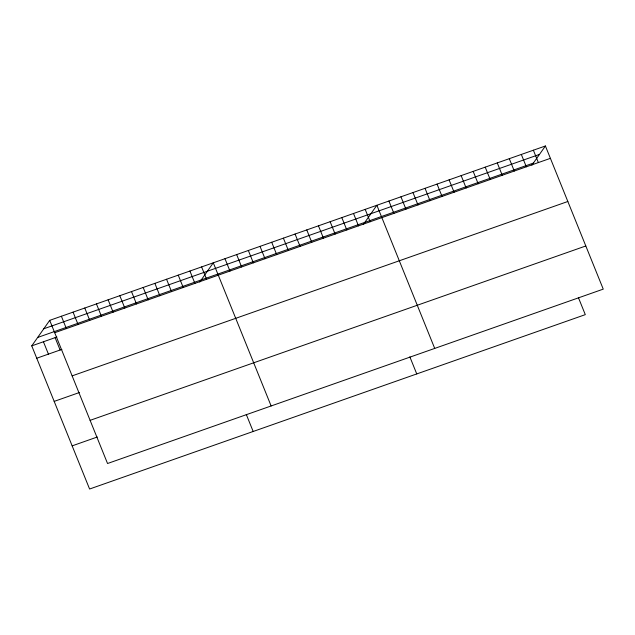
<?xml version="1.0" encoding="UTF-8"?>
<svg xmlns="http://www.w3.org/2000/svg" width="635" height="635" viewBox="0 0 635 635"><rect width="100%" height="100%" fill="white"/><g stroke="black" fill="none" stroke-linecap="round" stroke-linejoin="round"><path stroke-width="0.95" d="M578.39 297.561L585.295 314.642L89.591 489.021L31.75 345.869L49.705 320.358L545.409 145.979L603.25 289.131L107.545 463.51L49.705 320.358M199.779 282.011L213.289 262.811L271.129 405.963M363.363 224.465L376.873 205.264L434.713 348.417M531.9 165.179L545.409 145.979M43.783 328.771L539.488 154.4M37.671 337.455L533.384 163.076M54.697 332.716L550.402 158.337M31.75 345.869L56.92 337.018M36.743 358.227L61.912 349.377M72.136 375.872L567.841 201.493M54.181 401.391L79.351 392.541M90.106 420.346L585.811 245.967M72.152 445.865L97.314 437.007M533.376 150.209L538.369 162.568M521.335 154.448L526.328 166.807M509.294 158.679L514.286 171.037M497.261 162.917L502.253 175.276M485.219 167.148L490.212 179.507M473.178 171.386L478.171 183.745M461.145 175.617L466.138 187.976M449.104 179.856L454.096 192.214M437.063 184.086L442.055 196.445M425.029 188.325L430.022 200.684M412.988 192.556L417.981 204.915M400.947 196.794L405.94 209.153M388.914 201.033L393.906 213.392M365.188 209.375L370.181 221.734M353.505 213.487L358.497 225.846M409.853 356.846L416.75 373.936M341.82 217.599L346.813 229.957M330.137 221.702L335.129 234.061M318.452 225.814L323.445 238.173M306.769 229.926L311.761 242.284M295.077 234.037L300.077 246.396M283.393 238.149L288.385 250.507M271.709 242.26L276.701 254.619M260.025 246.364L265.017 258.723M248.341 250.476L253.333 262.834M236.657 254.587L241.649 266.946M224.973 258.699L229.965 271.058M201.605 266.922L206.597 279.281M189.921 271.026L194.913 283.385M246.269 414.393L253.174 431.483M178.237 275.138L183.229 287.496M166.553 279.249L171.545 291.608M154.869 283.361L159.861 295.719M143.185 287.472L148.177 299.831M131.501 291.584L136.493 303.943M119.809 295.696L124.809 308.054M108.125 299.799L113.117 312.158M96.441 303.911L101.433 316.27M84.757 308.023L89.749 320.381M73.073 312.134L78.065 324.493M61.389 316.246L66.381 328.605M55.118 337.653L60.111 350.012M43.434 341.765L48.427 354.124"/></g></svg>
